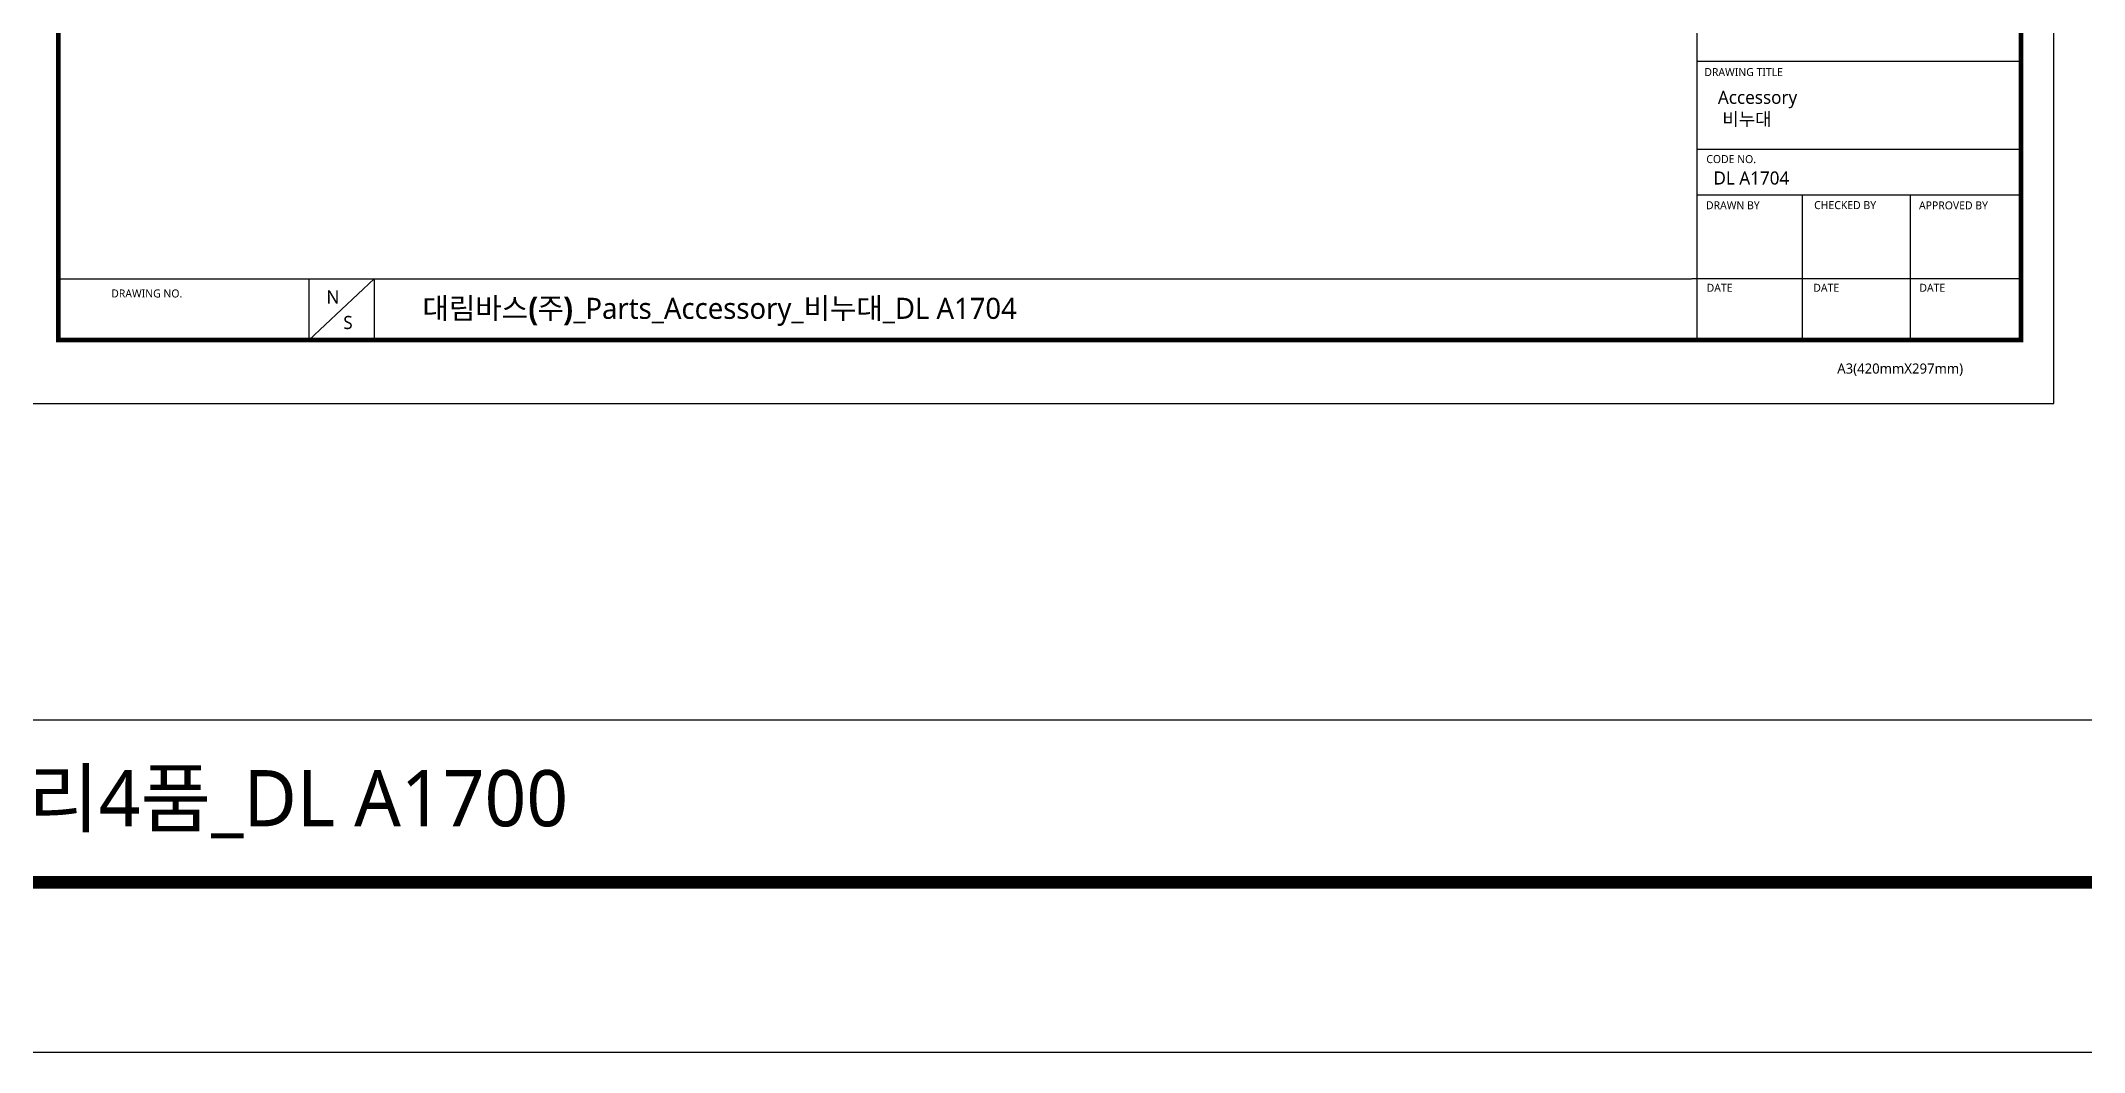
# Model space of a CAD drawing. Extents: x 16296675745 to 16296677481, y -37409619395 to -37409618123.
# Drawn here: x 16296676483 to 16296677139, y -37409619395 to -37409619071 of the extents above; entities that cross this region are included whole.
import ezdxf

# ---------------------------------------------------------------- set-up
doc = ezdxf.new("R2010")
doc.units = 0
doc.header["$LTSCALE"] = 10
doc.header["$MEASUREMENT"] = 0
doc.layers.get('0').update_dxf_attribs({"linetype": 'CONTINUOUS'})
doc.styles.add('Daelim Dimension', font='')
doc.styles.get('Daelim Dimension').set_extended_font_data('NanumGothic')

msp = doc.modelspace()

# ---------------------------------------------------------------- linework, layer by layer
at = {"color": 5, "ltscale": 0.5}
msp.add_line((16296677014.26005, -37409619047.351807), (16296677014.26005, -37409619167.381477), dxfattribs=at)
at = {"color": 5, "ltscale": 40}
for p, q in [((16296677118.30315, -37409619077.42482), (16296677014.26005, -37409619077.42482)), ((16296677118.30315, -37409619077.42482), (16296677014.26005, -37409619077.42482)), ((16296677118.30315, -37409619105.714508), (16296677014.26005, -37409619105.714508)), ((16296677118.30315, -37409619105.714508), (16296677014.26005, -37409619105.714508)), ((16296677118.30315, -37409619120.305161), (16296677014.26005, -37409619120.305161)), ((16296677118.30315, -37409619120.305161), (16296677014.26005, -37409619120.305161)), ((16296677048.054159, -37409619120.305161), (16296677048.054159, -37409619166.752136)), ((16296677082.7367, -37409619120.305161), (16296677082.7367, -37409619166.752136)), ((16296676568.653721, -37409619147.210213), (16296676568.653721, -37409619166.826553)), ((16296676568.653721, -37409619147.210213), (16296676568.653721, -37409619166.826553)), ((16296676589.648081, -37409619147.210213), (16296676568.653721, -37409619166.826553)), ((16296676589.648081, -37409619147.210213), (16296676568.653721, -37409619166.826553)), ((16296676589.648081, -37409619147.210213), (16296676589.648081, -37409619166.826553)), ((16296676589.648081, -37409619147.210213), (16296676589.648081, -37409619166.826553)), ((16296677118.30315, -37409619147.135803), (16296677012.615511, -37409619147.135803)), ((16296677118.30315, -37409619147.135803), (16296677015.07065, -37409619147.135803)), ((16296677118.30315, -37409619166.752136), (16296677029.137939, -37409619166.752136))]:
    msp.add_line(p, q, dxfattribs=at)
at = {"color": 5}
for p, q in [((16296676488.30303, -37409619147.210213), (16296677012.49032, -37409619147.210213)), ((16296675772.947269, -37409619288.663177), (16296677170.780029, -37409619288.663177))]:
    msp.add_line(p, q, dxfattribs=at)
at = {"ltscale": 0.5}
for points in [[(16296675745.032089, -37409619395.241547), (16296677481.032089, -37409619395.241547), (16296677481.032089, -37409618123.241547), (16296675745.032089, -37409618123.241547)], [(16296676477.834841, -37409619187.177101), (16296677128.834841, -37409619187.177101), (16296677128.834841, -37409618710.177101), (16296676477.834841, -37409618710.177101)]]:
    msp.add_lwpolyline(points, close=True, dxfattribs=at)
at = {"color": 5, "linetype": 'ByBlock', "lineweight": 200}
for points, const_width in [([(16296675772.947269, -37409619340.775627), (16296677452.947269, -37409619340.775627), (16296677452.947269, -37409618152.775627), (16296675772.947269, -37409618152.775627)], 4), ([(16296676488.30303, -37409619166.75238), (16296677118.30303, -37409619166.75238), (16296677118.30303, -37409618721.25238), (16296676488.30303, -37409618721.25238)], 1.5)]:
    msp.add_lwpolyline(points, close=True, dxfattribs=dict(at, const_width=const_width))

# ---------------------------------------------------------------- texts
at = {"color": 5, "ltscale": 40, "style": 'Daelim Dimension'}
for s, height, p in [('DRAWING TITLE', 2.56901127, (16296677016.627319, -37409619082.11618)), ('CODE NO.', 2.5690113, (16296677017.271561, -37409619110.038162)), ('DRAWN BY', 2.5690113, (16296677017.17082, -37409619124.846558)), ('CHECKED BY', 2.5690113, (16296677051.880989, -37409619124.800987)), ('APPROVED BY', 2.56901127, (16296677085.54438, -37409619124.88398)), ('DRAWING NO.', 2.56901127, (16296676505.27594, -37409619153.144897)), ('DATE', 2.5690113, (16296677017.371481, -37409619151.324547)), ('DATE', 2.5690113, (16296677051.607809, -37409619151.324547)), ('DATE', 2.5690113, (16296677085.662519, -37409619151.324547)), ('A3(420mmX297mm)', 3.24237133, (16296677059.288099, -37409619177.568092))]:
    msp.add_text(s, height=height, dxfattribs=at).set_placement(p)
at = {"attachment_point": 1, "style": 'Daelim Dimension'}
for s, insert, char_height, width in [(' Accessory\\P  비누대', (16296677019.562759, -37409619086.828568), 4.2041236, 70.7511006), ('DL A1704', (16296677019.562759, -37409619112.719971), 4.2041236, 70.7511006), ('N', (16296676574.363911, -37409619150.887917), 4.204124, 5.86731056), ('S', (16296676579.77006, -37409619159.065437), 4.204124, 5.86731056)]:
    msp.add_mtext(s, dxfattribs=dict(at, insert=insert, char_height=char_height, width=width))
at = {"color": 2, "attachment_point": 1, "style": 'Daelim Dimension'}
for s, insert, char_height, width in [('{\\fPretendard Variable SemiBold|b0|i0|c129|p2;대림바스(주)}_Parts_Accessory_{\\fGulim|b0|i0|c129|p50;비누대}_DL A1704', (16296676605.175289, -37409619153.256332), 6.75662715, 260.66283526), ('{\\fPretendard Variable SemiBold|b0|i0|c129|p2;대림바스(주)}_Parts_Accessory_{\\fGulim|b0|i0|c129|p50;액세서리}4{\\fGulim|b0|i0|c129|p50;품}_DL A1700', (16296676084.60663, -37409619304.786163), 18.0176724, 729.2543326)]:
    msp.add_mtext(s, dxfattribs=dict(at, insert=insert, char_height=char_height, width=width))

doc.saveas('drawing.dxf')
